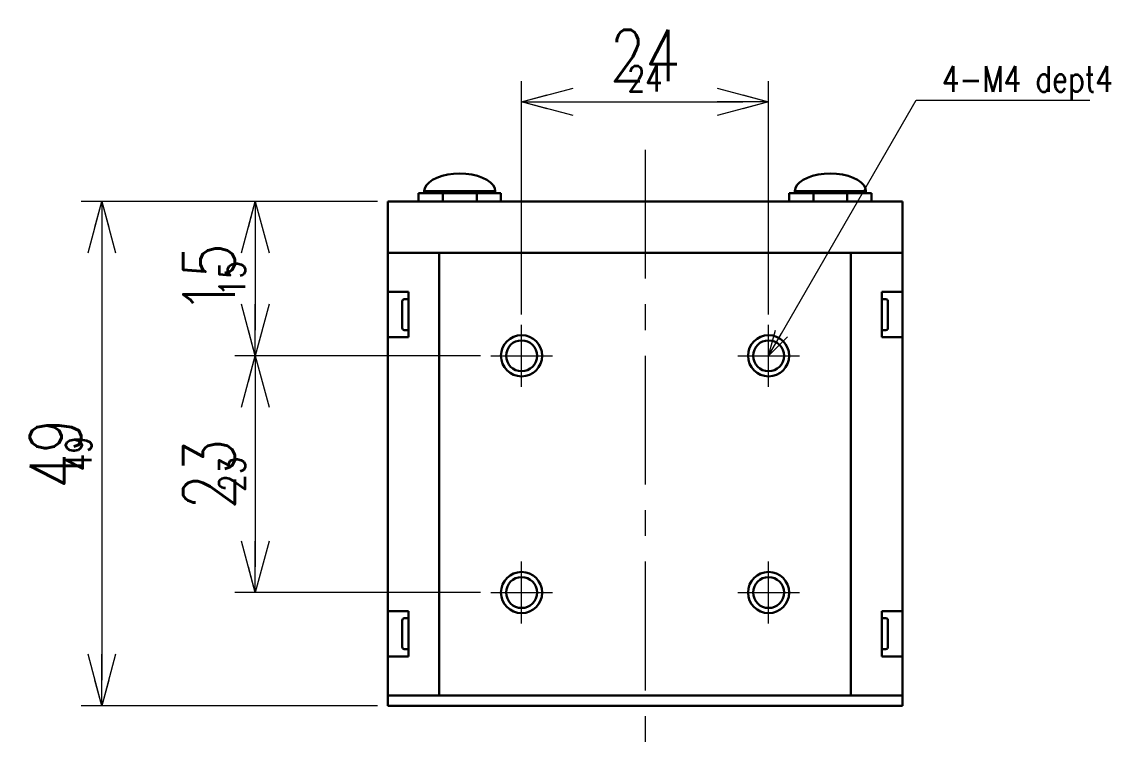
# Model space of a CAD drawing. Header units: millimetres. Extents: x 37 to 296, y 23 to 266.
# Drawn here: x 36.7 to 142.5, y 103 to 174.4 of the extents above; entities that cross this region are included whole.
import ezdxf
from ezdxf import colors
from ezdxf.entities.mleader import LeaderData, LeaderLine
from ezdxf.math import Vec2, Vec3

# ---------------------------------------------------------------- set-up
doc = ezdxf.new("R2010")
doc.units = ezdxf.units.MM
doc.linetypes.add('CENTER', pattern=[2, 1.25, -0.25, 0.25, -0.25])
doc.layers.get('0').update_dxf_attribs({"lineweight": 30})
doc.layers.get('Defpoints').update_dxf_attribs({"lineweight": 9})
for name, color, linetype, lineweight in [('2KD_寸法１', 7, 'Continuous', 15), ('2KD_寸法１ @ 1', 7, 'Continuous', 15), ('2KD_寸法１ @ 2', 7, 'Continuous', 15)]:
    doc.layers.add(name, color=color, linetype=linetype, lineweight=lineweight)
doc.styles.get("Standard").update_dxf_attribs({"font": 'simplex.shx', "width": 0.8, "bigfont": 'extfont.shx'})
doc.dimstyles.new('KD-STD', dxfattribs={"dimscale": 0, "dimtxt": 2.5, "dimasz": 2.5, "dimexe": 1, "dimexo": 1, "dimgap": 1, "dimtad": 1, "dimdsep": 46, "dimtxsty": 'Standard', "dimblk": 'OPEN30', "dimcen": 0, "dimadec": 0, "dimazin": 0, "dimtfac": 1, "dimtmove": 0, "dimatfit": 3, "dimldrblk": 'OPEN30', "dimfxl": 1, "dimtolj": 1, "dimtzin": 0, "dimlwd": 15, "dimlwe": 15, "dimarcsym": 0})

# ---------------------------------------------------------------- blocks, each defined once
blk = doc.blocks.new('_Open30')
at = {"lineweight": -2}
for p, q in [((-1, 0.268), (0, 0)), ((0, 0), (-1, -0.268)), ((0, 0), (-1, 0))]:
    blk.add_line(p, q, dxfattribs=at)
blk = doc.blocks.new('*D109')
at = {"layer": '2KD_寸法１', "color": 0, "lineweight": 15}
for p, q in [((85.23, 146.97), (85.23, 168.64)), ((109.23, 146.97), (109.23, 168.64)), ((90.23, 166.64), (104.23, 166.64))]:
    blk.add_line(p, q, dxfattribs=at)
at = {"layer": 'Defpoints', "color": 0}
for p in [(109.23, 166.64), (85.23, 144.97), (109.23, 144.97)]:
    blk.add_point(p, dxfattribs=at)
at = {"layer": '2KD_寸法１', "color": 0, "lineweight": 15, "xscale": 5, "yscale": 5, "zscale": 5, "rotation": 180}
blk.add_blockref('_Open30', (85.23, 166.64), dxfattribs=at)
at = {"layer": '2KD_寸法１', "color": 0, "lineweight": 15, "xscale": 5, "yscale": 5, "zscale": 5}
blk.add_blockref('_Open30', (109.23, 166.64), dxfattribs=at)
at = {"layer": '2KD_寸法１', "color": 0, "insert": (97.23, 171.14), "char_height": 5, "attachment_point": 5}
blk.add_mtext('\\A1;24', dxfattribs=at)
blk = doc.blocks.new('*D110')
at = {"layer": '2KD_寸法１', "color": 0, "lineweight": 15}
for p, q in [((85.23, 145.97), (85.23, 167.64)), ((109.23, 145.97), (109.23, 167.64)), ((87.73, 166.64), (106.73, 166.64))]:
    blk.add_line(p, q, dxfattribs=at)
at = {"layer": 'Defpoints', "color": 0}
for p in [(109.23, 166.64), (85.23, 144.97), (109.23, 144.97)]:
    blk.add_point(p, dxfattribs=at)
at = {"layer": '2KD_寸法１', "color": 0, "lineweight": 15, "xscale": 2.5, "yscale": 2.5, "zscale": 2.5, "rotation": 180}
blk.add_blockref('_Open30', (85.23, 166.64), dxfattribs=at)
at = {"layer": '2KD_寸法１', "color": 0, "lineweight": 15, "xscale": 2.5, "yscale": 2.5, "zscale": 2.5}
blk.add_blockref('_Open30', (109.23, 166.64), dxfattribs=at)
at = {"layer": '2KD_寸法１', "color": 0, "insert": (97.23, 168.89), "char_height": 2.5, "attachment_point": 5}
blk.add_mtext('\\A1;24', dxfattribs=at)
blk = doc.blocks.new('*D85')
at = {"layer": '2KD_寸法１', "color": 0, "lineweight": 15}
for p, q in [((70.23, 156.97), (57.36, 156.97)), ((59.36, 151.97), (59.36, 146.97)), ((80.23, 141.97), (57.36, 141.97))]:
    blk.add_line(p, q, dxfattribs=at)
at = {"layer": 'Defpoints', "color": 0}
for p in [(72.23, 156.97), (59.36, 141.97), (82.23, 141.97)]:
    blk.add_point(p, dxfattribs=at)
at = {"layer": '2KD_寸法１', "color": 0, "lineweight": 15, "xscale": 5, "yscale": 5, "zscale": 5}
for p, rotation in [((59.36, 156.97), 90), ((59.36, 141.97), 270)]:
    blk.add_blockref('_Open30', p, dxfattribs=dict(at, rotation=rotation))
at = {"layer": '2KD_寸法１', "color": 0, "insert": (54.86, 149.47), "char_height": 5, "attachment_point": 5, "rotation": 90}
blk.add_mtext('\\A1;15', dxfattribs=at)
blk = doc.blocks.new('*D86')
at = {"layer": '2KD_寸法１', "color": 0, "lineweight": 15}
for p, q in [((71.23, 156.97), (58.36, 156.97)), ((59.36, 154.47), (59.36, 144.47)), ((81.23, 141.97), (58.36, 141.97))]:
    blk.add_line(p, q, dxfattribs=at)
at = {"layer": 'Defpoints', "color": 0}
for p in [(72.23, 156.97), (59.36, 141.97), (82.23, 141.97)]:
    blk.add_point(p, dxfattribs=at)
at = {"layer": '2KD_寸法１', "color": 0, "lineweight": 15, "xscale": 2.5, "yscale": 2.5, "zscale": 2.5}
for p, rotation in [((59.36, 156.97), 90), ((59.36, 141.97), 270)]:
    blk.add_blockref('_Open30', p, dxfattribs=dict(at, rotation=rotation))
at = {"layer": '2KD_寸法１', "color": 0, "insert": (57.11, 149.47), "char_height": 2.5, "attachment_point": 5, "rotation": 90}
blk.add_mtext('\\A1;15', dxfattribs=at)
blk = doc.blocks.new('*D87')
at = {"layer": '2KD_寸法１', "color": 0, "lineweight": 15}
for p, q in [((80.23, 141.97), (57.36, 141.97)), ((59.36, 136.97), (59.36, 123.97)), ((80.23, 118.97), (57.36, 118.97))]:
    blk.add_line(p, q, dxfattribs=at)
at = {"layer": 'Defpoints', "color": 0}
for p in [(82.23, 141.97), (59.36, 118.97), (82.23, 118.97)]:
    blk.add_point(p, dxfattribs=at)
at = {"layer": '2KD_寸法１', "color": 0, "lineweight": 15, "xscale": 5, "yscale": 5, "zscale": 5}
for p, rotation in [((59.36, 141.97), 90), ((59.36, 118.97), 270)]:
    blk.add_blockref('_Open30', p, dxfattribs=dict(at, rotation=rotation))
at = {"layer": '2KD_寸法１', "color": 0, "insert": (54.86, 130.47), "char_height": 5, "attachment_point": 5, "rotation": 90}
blk.add_mtext('\\A1;23', dxfattribs=at)
blk = doc.blocks.new('*D88')
at = {"layer": '2KD_寸法１', "color": 0, "lineweight": 15}
for p, q in [((81.23, 141.97), (58.36, 141.97)), ((59.36, 139.47), (59.36, 121.47)), ((81.23, 118.97), (58.36, 118.97))]:
    blk.add_line(p, q, dxfattribs=at)
at = {"layer": 'Defpoints', "color": 0}
for p in [(82.23, 141.97), (59.36, 118.97), (82.23, 118.97)]:
    blk.add_point(p, dxfattribs=at)
at = {"layer": '2KD_寸法１', "color": 0, "lineweight": 15, "xscale": 2.5, "yscale": 2.5, "zscale": 2.5}
for p, rotation in [((59.36, 141.97), 90), ((59.36, 118.97), 270)]:
    blk.add_blockref('_Open30', p, dxfattribs=dict(at, rotation=rotation))
at = {"layer": '2KD_寸法１', "color": 0, "insert": (57.11, 130.47), "char_height": 2.5, "attachment_point": 5, "rotation": 90}
blk.add_mtext('\\A1;23', dxfattribs=at)
blk = doc.blocks.new('*D89')
at = {"layer": '2KD_寸法１', "color": 0, "lineweight": 15}
for p, q in [((70.23, 156.97), (42.45, 156.97)), ((44.45, 151.97), (44.45, 112.97)), ((70.23, 107.97), (42.45, 107.97))]:
    blk.add_line(p, q, dxfattribs=at)
at = {"layer": 'Defpoints', "color": 0}
for p in [(72.23, 156.97), (44.45, 107.97), (72.23, 107.97)]:
    blk.add_point(p, dxfattribs=at)
at = {"layer": '2KD_寸法１', "color": 0, "lineweight": 15, "xscale": 5, "yscale": 5, "zscale": 5}
for p, rotation in [((44.45, 156.97), 90), ((44.45, 107.97), 270)]:
    blk.add_blockref('_Open30', p, dxfattribs=dict(at, rotation=rotation))
at = {"layer": '2KD_寸法１', "color": 0, "insert": (39.95, 132.47), "char_height": 5, "attachment_point": 5, "rotation": 90}
blk.add_mtext('\\A1;49', dxfattribs=at)
blk = doc.blocks.new('*D90')
at = {"layer": '2KD_寸法１', "color": 0, "lineweight": 15}
for p, q in [((71.23, 156.97), (43.45, 156.97)), ((44.45, 154.47), (44.45, 110.47)), ((71.23, 107.97), (43.45, 107.97))]:
    blk.add_line(p, q, dxfattribs=at)
at = {"layer": 'Defpoints', "color": 0}
for p in [(72.23, 156.97), (44.45, 107.97), (72.23, 107.97)]:
    blk.add_point(p, dxfattribs=at)
at = {"layer": '2KD_寸法１', "color": 0, "lineweight": 15, "xscale": 2.5, "yscale": 2.5, "zscale": 2.5}
for p, rotation in [((44.45, 156.97), 90), ((44.45, 107.97), 270)]:
    blk.add_blockref('_Open30', p, dxfattribs=dict(at, rotation=rotation))
at = {"layer": '2KD_寸法１', "color": 0, "insert": (42.2, 132.47), "char_height": 2.5, "attachment_point": 5, "rotation": 90}
blk.add_mtext('\\A1;49', dxfattribs=at)
blk = doc.blocks.new('A$C402C0F85')
for p, q in [((3, 49.8), (11, 49.8)), ((3, 49), (3, 49.8)), ((3.55, 49.8), (3.55, 50)), ((3.55, 50), (10.45, 50)), ((10.45, 49.8), (3.55, 49.8)), ((5.35, 49.8), (8.65, 49.8)), ((5.35, 49), (5.35, 49.8)), ((8.65, 49.8), (8.65, 49)), ((10.45, 50), (10.45, 49.8)), ((11, 49.8), (11, 49)), ((39, 49.8), (47, 49.8)), ((39, 49), (39, 49.8)), ((39.55, 49.8), (39.55, 50)), ((39.55, 50), (46.45, 50)), ((46.45, 49.8), (39.55, 49.8)), ((41.35, 49.8), (44.65, 49.8)), ((41.35, 49), (41.35, 49.8)), ((44.65, 49.8), (44.65, 49)), ((46.45, 50), (46.45, 49.8)), ((47, 49.8), (47, 49)), ((11, 49), (3, 49)), ((8.65, 49), (5.35, 49)), ((47, 49), (39, 49)), ((44.65, 49), (41.35, 49)), ((0, 44), (50, 44)), ((0, 44), (5, 44)), ((50, 44), (0, 44)), ((5, 44), (5, 1)), ((5, 44), (5, 1)), ((5, 44), (5, 1)), ((45, 44), (5, 44)), ((41, 44), (9, 44)), ((45, 44), (45, 1)), ((45, 44), (50, 44)), ((45, 1), (45, 44)), ((45, 1), (45, 44)), ((0, 35.8), (0, 40.2)), ((0, 40.2), (2, 40.2)), ((1.4, 36.7), (1.4, 39.3)), ((1.6, 39.5), (2, 39.5)), ((2, 40.2), (2, 35.8)), ((2, 39.5), (2, 36.5)), ((48, 40.2), (50, 40.2)), ((48, 35.8), (48, 40.2)), ((48, 39.5), (48.4, 39.5)), ((48, 36.5), (48, 39.5)), ((48.6, 39.3), (48.6, 36.7)), ((50, 40.2), (50, 35.8)), ((2, 36.5), (1.6, 36.5)), ((48.4, 36.5), (48, 36.5)), ((2, 35.8), (0, 35.8)), ((50, 35.8), (48, 35.8)), ((0, 4.8), (0, 9.2)), ((0, 9.2), (2, 9.2)), ((1.6, 8.5), (2, 8.5)), ((2, 9.2), (2, 4.8)), ((2, 8.5), (2, 5.5)), ((48, 9.2), (50, 9.2)), ((48, 4.8), (48, 9.2)), ((48, 8.5), (48.4, 8.5)), ((48, 5.5), (48, 8.5)), ((50, 9.2), (50, 4.8)), ((1.4, 5.7), (1.4, 8.3)), ((48.6, 8.3), (48.6, 5.7)), ((2, 5.5), (1.6, 5.5)), ((48.4, 5.5), (48, 5.5)), ((2, 4.8), (0, 4.8)), ((50, 4.8), (48, 4.8)), ((0, 1), (50, 1)), ((0, 1), (50, 1)), ((5, 1), (0, 1)), ((5, 1), (45, 1)), ((50, 1), (45, 1))]:
    blk.add_line(p, q)
at = {"lineweight": 30}
for p, q in [((0, 49), (50, 49)), ((0, 44), (0, 49)), ((50, 49), (50, 44)), ((0, 1), (0, 44)), ((50, 44), (50, 1)), ((0, 0), (0, 1)), ((50, 0), (0, 0)), ((50, 1), (50, 0))]:
    blk.add_line(p, q, dxfattribs=at)
for points in [[(10.45, 50), (10.4, 50.3), (10.24, 50.58), (9.99, 50.85), (9.64, 51.09), (9.22, 51.3), (8.73, 51.47), (8.18, 51.6), (7.6, 51.67), (7, 51.7), (6.4, 51.67), (5.82, 51.6), (5.28, 51.47), (4.78, 51.3), (4.36, 51.09), (4.01, 50.85), (3.76, 50.58), (3.6, 50.3), (3.55, 50)], [(46.45, 50), (46.4, 50.3), (46.24, 50.58), (45.99, 50.85), (45.64, 51.09), (45.22, 51.3), (44.73, 51.47), (44.18, 51.6), (43.6, 51.67), (43, 51.7), (42.4, 51.67), (41.82, 51.6), (41.28, 51.47), (40.78, 51.3), (40.36, 51.09), (40.01, 50.85), (39.76, 50.58), (39.6, 50.3), (39.55, 50)]]:
    blk.add_lwpolyline(points)
for centre, radius in [((13, 34), 2), ((37, 34), 2), ((13, 34), 1.5), ((37, 34), 1.5), ((13, 11), 2), ((37, 11), 2), ((13, 11), 1.5), ((37, 11), 1.5)]:
    blk.add_circle(centre, radius)
for centre, start, end in [((1.6, 39.3), 90, 180), ((48.4, 39.3), 0, 90), ((1.6, 36.7), 180, 270), ((48.4, 36.7), 270, 0), ((1.6, 8.3), 90, 180), ((48.4, 8.3), 0, 90), ((1.6, 5.7), 180, 270), ((48.4, 5.7), 270, 0)]:
    blk.add_arc(centre, 0.2, start, end)
blk = doc.blocks.new('*U215')
at = {"layer": '2KD_寸法１ @ 1'}
dim = blk.add_linear_dim(base=(109.233, 166.637), p1=(85.233, 144.973), p2=(109.233, 144.973), dimstyle='KD-STD', override={"dimscale": 1, "dimtix": 0, "dimtofl": 1, "dimtmove": 0, "dimatfit": 3}, dxfattribs=at)
dim.commit()
dim.dimension.update_dxf_attribs({"geometry": '*D110', "text_midpoint": (97.233, 168.887)})
at = {"layer": '2KD_寸法１ @ 2'}
dim = blk.add_linear_dim(base=(109.233, 166.637), p1=(85.233, 144.973), p2=(109.233, 144.973), dimstyle='KD-STD', override={"dimscale": 2, "dimtix": 0, "dimtofl": 1, "dimtmove": 0, "dimatfit": 3}, dxfattribs=at)
dim.commit()
dim.dimension.update_dxf_attribs({"geometry": '*D109', "text_midpoint": (97.233, 171.137)})
blk = doc.blocks.new('*U216')
at = {"layer": '2KD_寸法１ @ 1'}
dim = blk.add_linear_dim(base=(59.356, 141.973), p1=(72.233, 156.973), p2=(82.233, 141.973), angle=90, dimstyle='KD-STD', override={"dimscale": 1, "dimtix": 0, "dimtofl": 1, "dimtmove": 0, "dimatfit": 3}, dxfattribs=at)
dim.commit()
dim.dimension.update_dxf_attribs({"geometry": '*D86', "text_midpoint": (57.106, 149.473)})
at = {"layer": '2KD_寸法１ @ 2'}
dim = blk.add_linear_dim(base=(59.356, 141.973), p1=(72.233, 156.973), p2=(82.233, 141.973), angle=90, dimstyle='KD-STD', override={"dimscale": 2, "dimtix": 0, "dimtofl": 1, "dimtmove": 0, "dimatfit": 3}, dxfattribs=at)
dim.commit()
dim.dimension.update_dxf_attribs({"geometry": '*D85', "text_midpoint": (54.856, 149.473)})
blk = doc.blocks.new('*U217')
at = {"layer": '2KD_寸法１ @ 1'}
dim = blk.add_linear_dim(base=(59.356, 118.973), p1=(82.233, 141.973), p2=(82.233, 118.973), angle=90, dimstyle='KD-STD', override={"dimscale": 1, "dimtix": 0, "dimtofl": 1, "dimtmove": 0, "dimatfit": 3}, dxfattribs=at)
dim.commit()
dim.dimension.update_dxf_attribs({"geometry": '*D88', "text_midpoint": (57.106, 130.473)})
at = {"layer": '2KD_寸法１ @ 2'}
dim = blk.add_linear_dim(base=(59.356, 118.973), p1=(82.233, 141.973), p2=(82.233, 118.973), angle=90, dimstyle='KD-STD', override={"dimscale": 2, "dimtix": 0, "dimtofl": 1, "dimtmove": 0, "dimatfit": 3}, dxfattribs=at)
dim.commit()
dim.dimension.update_dxf_attribs({"geometry": '*D87', "text_midpoint": (54.856, 130.473)})
blk = doc.blocks.new('*U218')
at = {"layer": '2KD_寸法１ @ 1'}
dim = blk.add_linear_dim(base=(44.454, 107.973), p1=(72.233, 156.973), p2=(72.233, 107.973), angle=90, dimstyle='KD-STD', override={"dimscale": 1, "dimtix": 0, "dimtofl": 1, "dimtmove": 0, "dimatfit": 3}, dxfattribs=at)
dim.commit()
dim.dimension.update_dxf_attribs({"geometry": '*D90', "text_midpoint": (42.204, 132.473)})
at = {"layer": '2KD_寸法１ @ 2'}
dim = blk.add_linear_dim(base=(44.454, 107.973), p1=(72.233, 156.973), p2=(72.233, 107.973), angle=90, dimstyle='KD-STD', override={"dimscale": 2, "dimtix": 0, "dimtofl": 1, "dimtmove": 0, "dimatfit": 3}, dxfattribs=at)
dim.commit()
dim.dimension.update_dxf_attribs({"geometry": '*D89', "text_midpoint": (39.954, 132.473)})

msp = doc.modelspace()

# ---------------------------------------------------------------- linework, layer by layer
at = {"layer": '2KD_寸法１', "linetype": 'CENTER', "ltscale": 10}
msp.add_line((97.23, 161.97), (97.23, 102.97), dxfattribs=at)
at = {"layer": '2KD_寸法１'}
for p, q in [((85.23, 138.97), (85.23, 144.97)), ((109.23, 138.97), (109.23, 144.97)), ((82.23, 141.97), (88.23, 141.97)), ((106.23, 141.97), (112.23, 141.97)), ((85.23, 115.97), (85.23, 121.97)), ((109.23, 115.97), (109.23, 121.97)), ((82.23, 118.97), (88.23, 118.97)), ((106.23, 118.97), (112.23, 118.97))]:
    msp.add_line(p, q, dxfattribs=at)

# ---------------------------------------------------------------- block references
msp.add_blockref('A$C402C0F85', (72.23, 107.97))
for name in ['*U215', '*U218', '*U216', '*U217']:
    msp.add_blockref(name, (0, 0), dxfattribs=at)

# ---------------------------------------------------------------- leaders
at = {"layer": '2KD_寸法１ @ 1'}
ml = msp.add_multileader_mtext('Standard', dxfattribs=at)
ml.set_content('4-M4 dept4', color=256)
ml.set_leader_properties(lineweight=15)
ml.set_arrow_properties(name='OPEN30')
ml.build(insert=Vec2(0, 0))
ml.multileader.update_dxf_attribs({"text_left_attachment_type": 6, "text_right_attachment_type": 6, "dogleg_length": 1.5, "arrow_head_size": 2.5})
ctx = ml.context
ctx.base_point, ctx.char_height, ctx.arrow_head_size, ctx.landing_gap_size, ctx.plane_origin = Vec3(125.06, 166.79), 2.5, 2.5, 1, Vec3(109.23, 141.97)
ctx.left_attachment, ctx.right_attachment = 6, 6
notes = []
notes.append((ctx, [(0, (1, 1, 0), (123.56, 166.79), (1, 0), 1.5, [(0, [(109.23, 141.97)], 0, [])])]))
ctx.mtext.insert, ctx.mtext.flow_direction = Vec3(126.06, 170.12), 5
for ctx, leaders in notes:
    for number, flags, end, landing, length, lines in leaders:
        leader = LeaderData()
        leader.index, (leader.has_last_leader_line, leader.has_dogleg_vector, leader.attachment_direction) = number, flags
        leader.last_leader_point, leader.dogleg_vector, leader.dogleg_length = Vec3(end), Vec3(landing), length
        for number, points, colour, breaks in lines:
            line = LeaderLine()
            line.index, line.vertices, line.color, line.breaks = number, Vec3.list(points), colors.encode_raw_color(colour), breaks
            leader.lines.append(line)
        ctx.leaders.append(leader)

doc.saveas('drawing.dxf')
